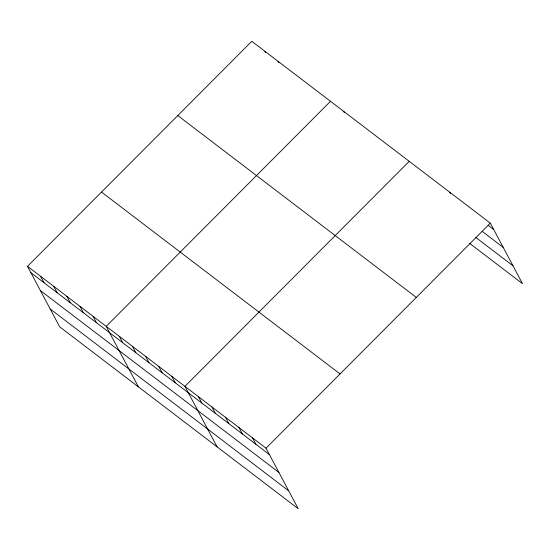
<?xml version="1.0" encoding="UTF-8"?>
<svg xmlns="http://www.w3.org/2000/svg" width="550" height="550" viewBox="0 0 550 550"><rect width="100%" height="100%" fill="white"/><g stroke="black" fill="none" stroke-linecap="round" stroke-linejoin="round"><path stroke-width="0.82" d="M27.5 266.324L266.021 448.195L298.203 508.709L59.682 326.837L27.5 266.324L251.797 41.291L490.318 223.163L522.5 283.676L469.789 243.485M330.509 101.303L106.212 326.336L138.394 386.856M409.221 161.322L184.924 386.354L217.106 446.875M266.021 448.195L490.318 223.163M488.311 225.424L493.714 229.549M482.268 231.433L503.216 247.411M475.832 237.476L512.999 265.815M177.781 115.548L416.302 297.419M101.516 192.06L340.044 373.931M30.896 272.711L269.418 454.582M40.398 290.572L278.919 472.443M50.181 308.976L288.702 490.848M449.769 192.239L450.526 193.662M343.626 111.306L344.382 112.729M278.032 61.297L278.788 62.714M264.914 51.294L265.671 52.711M252.505 437.889L255.901 444.276M238.989 427.577L242.385 433.971M225.472 417.271L228.869 423.658M211.956 406.966L215.353 413.353M198.44 396.66L201.836 403.047M171.806 376.351L175.203 382.738M158.689 366.348L162.085 372.735M145.571 356.345L148.968 362.732M132.454 346.342L135.85 352.729M119.329 336.339L122.726 342.726M93.094 316.332L96.491 322.726M79.977 306.329L83.373 312.723M66.859 296.333L70.256 302.72M53.735 286.33L57.131 292.717M40.617 276.327L44.014 282.714"/></g></svg>
